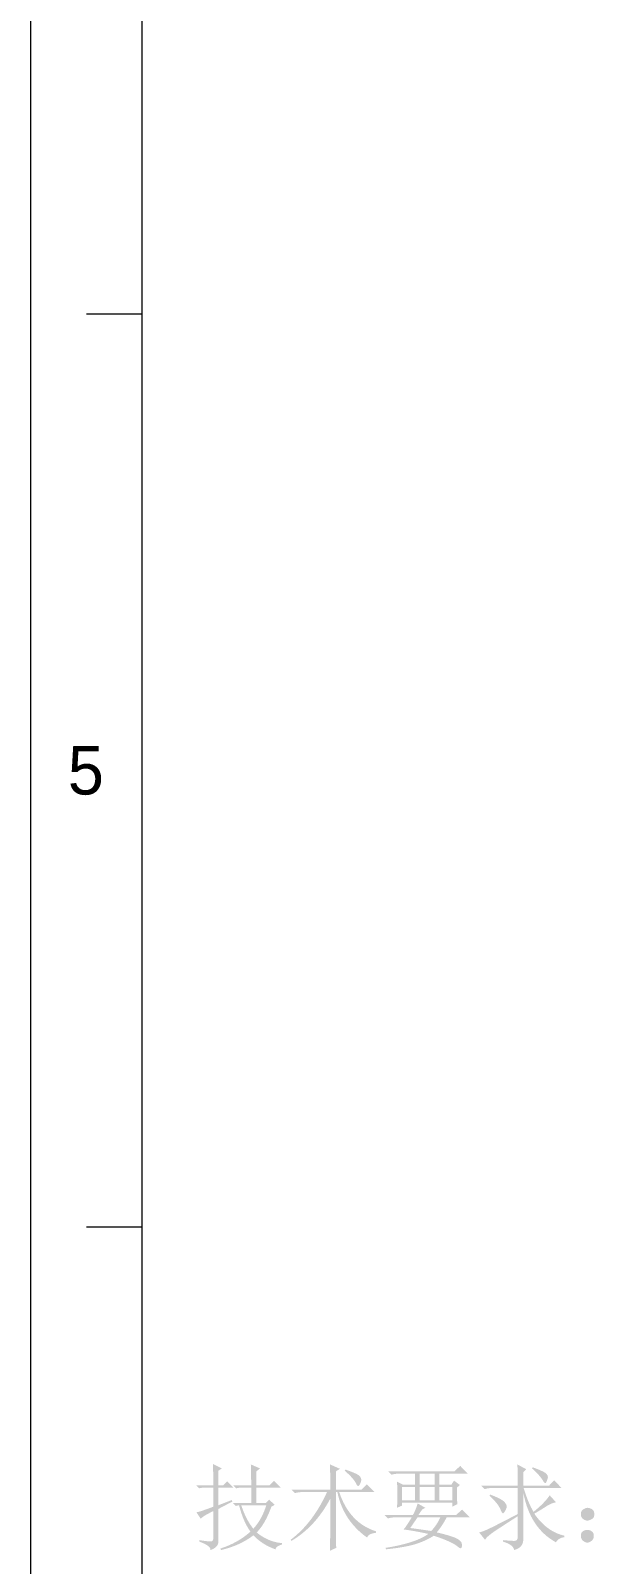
# Model space of a CAD drawing. Header units: millimetres. Extents: x 0 to 2822, y 422 to 2401.
# Drawn here: x 0 to 170.1, y 896.1 to 1358.9 of the extents above; entities that cross this region are included whole.
import ezdxf

# ---------------------------------------------------------------- set-up
doc = ezdxf.new("R2010")
doc.units = ezdxf.units.MM

msp = doc.modelspace()

# ---------------------------------------------------------------- hatches: boundary and pattern name
at = {"true_color": 0x00ffff}
h = msp.add_hatch(color=4, dxfattribs=at)
h.paths.add_polyline_path([(73.626967, 914.008082), (72.628716, 913.453559), (72.390371, 912.812216), (72.146832, 912.191672), (71.898098, 911.591928), (71.644168, 911.012984), (71.385041, 910.45484), (71.120717, 909.917496), (70.851194, 909.400951), (70.576473, 908.905206), (70.296551, 908.430261), (70.011428, 907.976116), (69.721104, 907.54277), (69.425578, 907.130224), (69.124849, 906.738478), (68.818915, 906.367532), (68.507777, 906.017385), (68.191433, 905.688038), (68.587453, 905.362168), (68.999118, 905.050153), (69.426416, 904.752), (69.869332, 904.467716), (70.327855, 904.197308), (70.801971, 903.94078), (71.291668, 903.698141), (71.796932, 903.469397), (72.309098, 903.259721), (72.819514, 903.074287), (73.328185, 902.913103), (73.835119, 902.776175), (74.340322, 902.663508), (74.8438, 902.57511), (75.34556, 902.510987), (75.845608, 902.471146), (75.845608, 902.027417), (75.426098, 901.907918), (75.055157, 901.771016), (74.732779, 901.616725), (74.458957, 901.445059), (74.233686, 901.256028), (74.056958, 901.049648), (73.928767, 900.82593), (73.849107, 900.584887), (72.895754, 900.941969), (71.977076, 901.347614), (71.093073, 901.801809), (70.243745, 902.304541), (69.429092, 902.855797), (68.649114, 903.455565), (67.903811, 904.10383), (67.193182, 904.800582), (66.142809, 904.051896), (65.043873, 903.35862), (63.896387, 902.720767), (62.700364, 902.13835), (61.455817, 901.611381), (60.162758, 901.139875), (58.821202, 900.723843), (57.431159, 900.363299), (57.20902, 900.807027), (58.491706, 901.250827), (59.732793, 901.750044), (60.932281, 902.304697), (62.090169, 902.914805), (63.206457, 903.580388), (64.281146, 904.301465), (65.314236, 905.078055), (66.305725, 905.910178), (65.766557, 906.714315), (65.25864, 907.573952), (64.781962, 908.48909), (64.336509, 909.459729), (63.922268, 910.485868), (63.539228, 911.567507), (63.187374, 912.704647), (62.866693, 913.897287), (61.868442, 913.675148), (60.980986, 914.562604), (66.527314, 914.562604), (66.527314, 919.222027), (63.199627, 919.222027), (61.979237, 918.999887), (61.09178, 919.887344), (66.527314, 919.887344), (66.525583, 920.859715), (66.520389, 921.780062), (66.511734, 922.648396), (66.499615, 923.464731), (66.484035, 924.229079), (66.464992, 924.941454), (66.442487, 925.601868), (66.41652, 926.210334), (69.189684, 924.990495), (68.080639, 924.103038), (68.080639, 919.887344), (72.074193, 919.887344), (73.405378, 921.218529), (75.40188, 919.222027), (68.080639, 919.222027), (68.080639, 914.562604), (70.964597, 914.562604), (71.963399, 915.560855)])
h.paths.add_polyline_path([(63.532561, 913.897287), (63.905176, 912.815647), (64.302041, 911.7895), (64.723167, 910.818841), (65.168568, 909.903664), (65.638258, 909.043961), (66.132248, 908.239726), (66.650552, 907.490952), (67.193182, 906.797634), (67.836244, 907.563661), (68.434243, 908.364369), (68.987181, 909.199765), (69.495057, 910.069855), (69.957871, 910.974646), (70.375623, 911.914144), (70.748314, 912.888356), (71.075942, 913.897287)])
h.paths.add_polyline_path([(49.998573, 911.78944), (50.10949, 911.795938), (50.248144, 911.815434), (50.414536, 911.847928), (50.608665, 911.893422), (50.830531, 911.951915), (51.080135, 912.023408), (51.357476, 912.107903), (51.662554, 912.205401), (51.995369, 912.315901), (52.355922, 912.439406), (52.744213, 912.575915), (53.16024, 912.725429), (53.604005, 912.88795), (54.075507, 913.063478), (54.574747, 913.252014), (55.101724, 913.453559), (55.101724, 919.222027), (52.10642, 919.222027), (50.775235, 918.999887), (49.887778, 919.887344), (55.101724, 919.887344), (55.094713, 921.579023), (55.07375, 923.215306), (55.038937, 924.796191), (54.990378, 926.32168), (57.652748, 924.990495), (56.654497, 924.324627), (56.654497, 919.887344), (58.096476, 919.887344), (59.316867, 921.107734), (61.202574, 919.222027), (56.654497, 919.222027), (56.654497, 913.897287), (60.648052, 915.450061), (60.870192, 915.006332), (56.654497, 912.787691), (56.654497, 902.914874), (56.592125, 902.486864), (56.460409, 902.090015), (56.259357, 901.724327), (55.988974, 901.389799), (55.649267, 901.086433), (55.240242, 900.814227), (54.761907, 900.573182), (54.214267, 900.363299), (54.227232, 900.51628), (54.210728, 900.670127), (54.164758, 900.82484), (54.089322, 900.980418), (53.984421, 901.136862), (53.850055, 901.294172), (53.686225, 901.452347), (53.492933, 901.611388), (53.270179, 901.771294), (53.017963, 901.932066), (52.736287, 902.093703), (52.425152, 902.256206), (52.084557, 902.419575), (51.714505, 902.583809), (51.314995, 902.748909), (50.886029, 902.914874), (50.886029, 903.358602), (51.547255, 903.255428), (52.14435, 903.167899), (52.677315, 903.096002), (53.14615, 903.039724), (53.550854, 902.999053), (53.891427, 902.973975), (54.16787, 902.964477), (54.380183, 902.970547), (54.549189, 902.999101), (54.695702, 903.057079), (54.81971, 903.144499), (54.921201, 903.261382), (55.00016, 903.407746), (55.056576, 903.58361), (55.090435, 903.788995), (55.101724, 904.023919), (55.101724, 912.122374), (54.709881, 911.93121), (54.33885, 911.746118), (53.988633, 911.567098), (53.659228, 911.39415), (53.350636, 911.227274), (53.062856, 911.06647), (52.795889, 910.911737), (52.549735, 910.763077), (52.324393, 910.620489), (52.119864, 910.483973), (51.936148, 910.353529), (51.773245, 910.229156), (51.631154, 910.110856), (51.509876, 909.998628), (51.40941, 909.892471), (51.329758, 909.792387)])
h = msp.add_hatch(color=4, dxfattribs=at)
h.paths.add_polyline_path([(94.738344, 924.324627), (94.959933, 924.657561), (95.650612, 924.413956), (96.280662, 924.182534), (96.850069, 923.963281), (97.358822, 923.756186), (97.806906, 923.561234), (98.194309, 923.378414), (98.521018, 923.207712), (98.787021, 923.049115), (99.007961, 922.892226), (99.199485, 922.726662), (99.361579, 922.55243), (99.49423, 922.369535), (99.597425, 922.177984), (99.671153, 921.977785), (99.715398, 921.768942), (99.73015, 921.551463), (99.70929, 921.312192), (99.646779, 921.03835), (99.542719, 920.729885), (99.397216, 920.386745), (99.315828, 920.217763), (99.237863, 920.071312), (99.163335, 919.947392), (99.092256, 919.846003), (99.02464, 919.767144), (98.960498, 919.710817), (98.899845, 919.677021), (98.842693, 919.665755), (98.757661, 919.681338), (98.669172, 919.728094), (98.577235, 919.806037), (98.481854, 919.91518), (98.383037, 920.055535), (98.28079, 920.227116), (98.175119, 920.429935), (98.066031, 920.664006), (97.819792, 921.060857), (97.525073, 921.475033), (97.18187, 921.906546), (96.790174, 922.35541), (96.34998, 922.821637), (95.861282, 923.30524), (95.324072, 923.806232)])
h.paths.add_polyline_path([(90.411856, 918.556159), (90.410124, 919.379337), (90.404931, 920.240699), (90.396275, 921.140236), (90.384157, 922.077942), (90.368577, 923.053812), (90.349534, 924.067838), (90.327029, 925.120014), (90.301061, 926.210334), (93.296365, 924.879149), (92.075975, 924.103038), (92.075975, 918.556159), (99.73015, 918.556159), (101.394269, 920.220278), (103.723705, 917.890842), (93.074225, 917.890842), (93.481494, 916.752488), (93.92691, 915.666998), (94.410474, 914.634374), (94.932183, 913.654615), (95.492035, 912.72772), (96.09003, 911.853691), (96.726165, 911.032527), (97.400439, 910.264227), (98.11285, 909.548793), (98.863396, 908.886224), (99.652077, 908.276519), (100.47889, 907.71968), (101.343833, 907.215705), (102.246906, 906.764596), (103.188107, 906.366352), (104.167433, 906.020972), (104.167433, 905.577244), (103.640385, 905.50606), (103.168838, 905.403714), (102.752791, 905.270208), (102.392244, 905.105541), (102.087198, 904.909714), (101.837653, 904.682725), (101.643608, 904.424575), (101.505063, 904.135265), (100.624955, 904.786924), (99.787314, 905.466321), (98.992139, 906.173458), (98.239431, 906.908334), (97.529192, 907.670951), (96.861422, 908.461309), (96.236122, 909.279409), (95.653293, 910.125252), (95.112935, 910.998839), (94.61505, 911.900171), (94.159638, 912.829248), (93.746699, 913.786071), (93.376236, 914.770641), (93.048248, 915.782959), (92.762737, 916.823026), (92.519703, 917.890842), (92.075975, 917.890842), (92.076083, 916.97432), (92.076407, 916.082935), (92.076948, 915.216687), (92.077706, 914.375575), (92.078679, 913.5596), (92.07987, 912.76876), (92.081276, 912.003056), (92.082899, 911.262487), (92.084739, 910.547053), (92.086794, 909.856753), (92.089066, 909.191588), (92.091555, 908.551557), (92.09426, 907.93666), (92.097181, 907.346896), (92.100319, 906.782265), (92.103673, 906.242767), (92.107244, 905.728402), (92.111031, 905.239169), (92.115034, 904.775067), (92.119254, 904.336098), (92.12369, 903.922259), (92.128342, 903.533552), (92.133211, 903.169975), (92.138296, 902.831529), (92.143598, 902.518212), (92.149116, 902.230026), (92.154851, 901.966969), (92.160801, 901.729041), (92.166969, 901.516242), (92.173352, 901.328572), (92.179952, 901.16603), (92.186769, 901.028615), (90.301061, 900.141159), (90.314478, 900.878717), (90.327029, 901.649206), (90.338714, 902.452626), (90.349534, 903.288977), (90.359488, 904.158259), (90.368577, 905.060471), (90.3768, 905.995614), (90.384157, 906.963688), (90.390649, 907.964693), (90.396275, 908.998628), (90.401036, 910.065495), (90.404931, 911.165292), (90.407961, 912.29802), (90.410124, 913.463679), (90.411423, 914.662269), (90.411856, 915.893789), (89.832912, 914.842949), (89.233169, 913.825906), (88.612628, 912.842661), (87.97129, 911.893215), (87.309155, 910.977568), (86.626224, 910.095722), (85.922499, 909.247678), (85.197979, 908.433435), (84.452666, 907.652995), (83.686561, 906.906358), (82.899664, 906.193527), (82.091976, 905.5145), (81.263498, 904.86928), (80.414231, 904.257866), (79.544175, 903.68026), (78.653331, 903.136463), (78.431192, 903.469397), (79.267064, 904.123756), (80.083004, 904.811046), (80.879011, 905.531267), (81.655086, 906.284419), (82.41123, 907.070501), (83.147444, 907.889514), (83.863729, 908.741459), (84.560085, 909.626333), (85.236514, 910.544139), (85.893015, 911.494876), (86.529591, 912.478543), (87.146241, 913.495141), (87.742967, 914.54467), (88.319769, 915.62713), (88.876648, 916.742521), (89.413605, 917.890842), (82.424746, 917.890842), (81.717606, 917.869982), (81.038164, 917.807471), (80.386421, 917.703412), (79.762376, 917.557908), (78.764126, 918.556159)])
h = msp.add_hatch(color=4, dxfattribs=at)
h.paths.add_polyline_path([(117.402495, 923.43717), (117.402495, 920.109483), (121.839778, 920.109483), (121.839778, 923.43717)])
h.paths.add_polyline_path([(112.077756, 919.443615), (112.077756, 915.339266), (115.960516, 915.339266), (115.960516, 919.443615)])
h.paths.add_polyline_path([(117.402495, 919.443615), (117.402495, 915.339266), (121.839778, 915.339266), (121.839778, 919.443615)])
h.paths.add_polyline_path([(123.281758, 919.443615), (123.281758, 915.339266), (127.164518, 915.339266), (127.164518, 919.443615)])
h.paths.add_polyline_path([(107.862061, 924.103038), (127.829835, 924.103038), (129.604748, 925.766606), (131.823389, 923.43717), (123.281758, 923.43717), (123.281758, 920.109483), (126.942378, 920.109483), (127.71904, 921.329323), (129.493954, 919.998138), (128.606497, 919.222027), (128.608228, 918.391612), (128.613422, 917.620161), (128.622078, 916.907672), (128.634196, 916.254146), (128.649776, 915.659583), (128.668819, 915.123982), (128.691324, 914.647345), (128.717291, 914.22967), (127.164518, 913.453559), (127.164518, 914.673398), (112.077756, 914.673398), (112.077756, 913.785942), (110.524431, 913.120625), (110.57299, 914.163981), (110.607802, 915.186511), (110.628766, 916.188267), (110.635777, 917.169301), (110.607802, 919.096763), (110.524431, 920.99694), (112.299344, 920.109483), (115.960516, 920.109483), (115.960516, 923.43717), (111.190299, 923.43717), (110.628585, 923.41631), (110.053073, 923.353799), (109.463815, 923.24974), (108.860863, 923.104236)])
h.paths.add_polyline_path([(116.736627, 910.236115), (116.532119, 909.943135), (116.306791, 909.618987), (116.060651, 909.263665), (115.793705, 908.877163), (115.505958, 908.459474), (115.197419, 908.010592), (114.868093, 907.530511), (114.517986, 907.019223), (115.150712, 906.932459), (115.8285, 906.838778), (116.55135, 906.738184), (117.319262, 906.630685), (118.132235, 906.516288), (118.990271, 906.394998), (119.893368, 906.266822), (120.841527, 906.131766), (121.224527, 906.535566), (121.59714, 906.970578), (121.959366, 907.436803), (122.311205, 907.93424), (122.652657, 908.46289), (122.983722, 909.022753), (123.3044, 909.613828), (123.614692, 910.236115)])
h.paths.add_polyline_path([(116.736627, 914.45181), (119.066614, 913.120625), (118.179158, 912.676897), (117.894524, 912.274535), (117.596248, 911.84463), (117.284329, 911.38713), (116.958767, 910.901983), (128.273563, 910.901983), (130.159822, 912.566102), (132.489258, 910.236115), (125.500399, 910.236115), (125.186622, 909.631138), (124.855494, 909.036593), (124.507029, 908.452474), (124.14124, 907.878774), (123.758139, 907.315487), (123.357739, 906.762606), (122.940054, 906.220126), (122.505095, 905.688038), (123.035224, 905.56406), (123.544127, 905.441825), (124.031804, 905.321332), (124.498255, 905.202581), (124.94348, 905.085571), (125.367479, 904.970301), (125.770251, 904.85677), (126.151798, 904.744978), (126.512118, 904.634923), (126.851212, 904.526605), (127.169081, 904.420023), (127.465723, 904.315176), (127.741139, 904.212064), (127.995329, 904.110685), (128.228292, 904.011039), (128.44003, 903.913125), (128.817812, 903.713675), (129.147076, 903.503916), (129.427828, 903.283822), (129.660076, 903.053367), (129.843826, 902.812525), (129.979083, 902.561269), (130.065856, 902.299576), (130.104149, 902.027417), (130.110196, 901.767356), (130.100644, 901.541969), (130.075498, 901.351257), (130.034765, 901.19522), (129.978451, 901.073858), (129.906564, 900.987171), (129.819109, 900.935159), (129.716093, 900.917821), (129.625866, 900.928233), (129.52179, 900.959464), (129.403864, 901.011507), (129.27209, 901.084357), (129.126465, 901.178007), (128.966992, 901.292449), (128.793669, 901.427679), (128.606497, 901.583689), (128.384153, 901.751819), (128.133217, 901.923411), (127.853691, 902.098468), (127.545571, 902.276989), (127.208859, 902.458976), (126.843552, 902.644429), (126.449651, 902.833349), (126.027154, 903.025737), (125.576061, 903.221594), (125.09637, 903.420921), (124.588081, 903.623718), (124.051194, 903.829986), (123.485706, 904.039726), (122.891619, 904.252939), (122.26893, 904.469626), (121.617639, 904.689787), (121.101984, 904.361331), (120.553406, 904.041549), (119.971896, 903.730437), (119.357449, 903.427987), (118.710059, 903.134192), (118.029718, 902.849047), (117.316421, 902.572545), (116.57016, 902.304679), (116.176011, 902.174519), (115.756307, 902.047382), (115.311047, 901.923268), (114.840231, 901.802177), (114.343858, 901.684109), (113.821927, 901.569065), (113.274437, 901.457043), (112.701387, 901.348045), (112.102777, 901.242069), (111.478605, 901.139117), (110.828872, 901.039188), (110.153575, 900.942281), (109.452715, 900.848398), (108.72629, 900.757538), (107.974301, 900.669701), (107.196744, 900.584887), (107.08595, 901.028615), (108.202142, 901.21416), (109.276746, 901.410092), (110.309761, 901.616413), (111.301188, 901.833123), (112.251025, 902.060223), (113.159271, 902.297714), (114.025926, 902.545597), (114.850989, 902.803873), (115.634458, 903.072542), (116.376334, 903.351606), (117.076615, 903.641064), (117.7353, 903.940918), (118.352389, 904.251169), (118.927881, 904.571817), (119.461775, 904.902864), (119.954071, 905.24431), (118.964339, 905.45918), (117.991925, 905.660202), (117.036836, 905.847374), (116.099078, 906.020697), (115.178657, 906.18017), (114.27558, 906.325794), (113.389854, 906.457569), (112.521484, 906.575495), (112.729455, 906.82677), (112.965169, 907.137002), (113.228621, 907.506184), (113.519804, 907.934309), (113.838711, 908.421372), (114.185336, 908.967364), (114.559673, 909.572281), (114.961714, 910.236115), (109.859114, 910.236115), (109.394423, 910.215341), (108.888286, 910.15302), (108.340602, 910.04915), (107.751267, 909.903733), (106.753016, 910.901983), (115.294648, 910.901983), (115.759013, 911.789259), (116.154131, 912.67669), (116.480002, 913.564224)])
h = msp.add_hatch(color=4, dxfattribs=at)
h.paths.add_polyline_path([(151.492788, 925.322878), (152.081124, 925.10524), (152.626155, 924.896323), (153.127882, 924.696113), (153.586303, 924.504598), (154.00142, 924.321765), (154.373232, 924.1476), (154.701739, 923.982092), (154.986941, 923.825226), (155.233849, 923.668361), (155.447878, 923.502859), (155.629015, 923.328715), (155.777246, 923.145922), (155.89256, 922.954472), (155.974943, 922.754361), (156.024382, 922.54558), (156.040865, 922.328125), (156.02351, 922.182294), (155.971481, 921.967217), (155.884828, 921.682893), (155.763604, 921.329323), (155.695029, 921.147369), (155.628212, 920.989697), (155.563151, 920.856299), (155.499847, 920.747171), (155.438301, 920.662304), (155.378511, 920.601693), (155.320478, 920.565331), (155.264203, 920.553212), (155.17917, 920.567063), (155.090682, 920.608626), (154.998744, 920.677913), (154.903363, 920.774938), (154.804546, 920.899713), (154.702299, 921.052251), (154.596628, 921.232565), (154.48754, 921.440668), (154.243032, 921.811552), (153.953508, 922.203223), (153.61896, 922.615694), (153.239382, 923.048977), (152.814769, 923.503086), (152.345113, 923.978033), (151.830408, 924.473832), (151.270648, 924.990495)])
h.paths.add_polyline_path([(146.833365, 926.210334), (149.495735, 924.768355), (148.608278, 923.880898), (148.608278, 919.776549), (156.373799, 919.776549), (157.926573, 921.440668), (160.145214, 919.110681), (148.719073, 919.110681), (149.081322, 917.978837), (149.447073, 916.912874), (149.816312, 915.912785), (150.189026, 914.978565), (150.565202, 914.110206), (150.944828, 913.307702), (151.327891, 912.571047), (151.714376, 911.900234), (152.494224, 912.536373), (153.225593, 913.169011), (153.908477, 913.798161), (154.542869, 914.423836), (155.128762, 915.046048), (155.666151, 915.664811), (156.155028, 916.280137), (156.595388, 916.89204), (158.481095, 914.784744), (157.864061, 914.638913), (157.233282, 914.423836), (156.588653, 914.139512), (155.930071, 913.785942), (155.576475, 913.553577), (155.181279, 913.300476), (154.744484, 913.026628), (154.26609, 912.732018), (153.746096, 912.416635), (153.184502, 912.080464), (152.581309, 911.723494), (151.936516, 911.345712), (152.41398, 910.682735), (152.903588, 910.05269), (153.405338, 909.455575), (153.919229, 908.891391), (154.445261, 908.360138), (154.983433, 907.861816), (155.533744, 907.396424), (156.096193, 906.963964), (156.67078, 906.564434), (157.257504, 906.197835), (157.856363, 905.864166), (158.467358, 905.563429), (159.090487, 905.295622), (159.725749, 905.060747), (160.373144, 904.858801), (161.032671, 904.689787), (161.032671, 904.246059), (160.580243, 904.173142), (160.165954, 904.065596), (159.789801, 903.923414), (159.451785, 903.746589), (159.151907, 903.535115), (158.890166, 903.288986), (158.666562, 903.008194), (158.481095, 902.692734), (157.519526, 903.258617), (156.603896, 903.874779), (155.734205, 904.541219), (154.910452, 905.257935), (154.132636, 906.024926), (153.400756, 906.84219), (152.714812, 907.709726), (152.074802, 908.627531), (151.480727, 909.595605), (150.932584, 910.613945), (150.430374, 911.682551), (149.974095, 912.80142), (149.563747, 913.97055), (149.199329, 915.189941), (148.880839, 916.45959), (148.608278, 917.779496), (148.608278, 903.802331), (148.610429, 903.476905), (148.589184, 903.166217), (148.544542, 902.870268), (148.476503, 902.589054), (148.385068, 902.322575), (148.270237, 902.070828), (148.132009, 901.833812), (147.970384, 901.611526), (147.785363, 901.403967), (147.576946, 901.211134), (147.345132, 901.033026), (147.089921, 900.869641), (146.811314, 900.720978), (146.509311, 900.587034), (146.183911, 900.467808), (145.835114, 900.363299), (145.809128, 900.555231), (145.758867, 900.742836), (145.684332, 900.926113), (145.585526, 901.105062), (145.462447, 901.279683), (145.315098, 901.449976), (145.143478, 901.615942), (144.947589, 901.777579), (144.727431, 901.934889), (144.483006, 902.08787), (144.214313, 902.236524), (143.921355, 902.38085), (143.604131, 902.520848), (143.262643, 902.656518), (142.896891, 902.78786), (142.506876, 902.914874), (142.506876, 903.358602), (143.093662, 903.306486), (143.633629, 903.261339), (144.126778, 903.223155), (144.573107, 903.191929), (144.972617, 903.167653), (145.325309, 903.150321), (145.631182, 903.139926), (145.890236, 903.136463), (146.112907, 903.152069), (146.309624, 903.198888), (146.480374, 903.276919), (146.625144, 903.386163), (146.74392, 903.52662), (146.83669, 903.698289), (146.90344, 903.90117), (146.944159, 904.135265), (146.944159, 910.569049), (145.891253, 909.893072), (144.895508, 909.251731), (143.956929, 908.645039), (143.075524, 908.073009), (142.251299, 907.535654), (141.48426, 907.032986), (140.774414, 906.565019), (140.121768, 906.131766), (139.528058, 905.726081), (138.995024, 905.34122), (138.52267, 904.977186), (138.111003, 904.633977), (137.760031, 904.311593), (137.469759, 904.010035), (137.240194, 903.729303), (137.071343, 903.469397), (135.296429, 905.688038), (135.62752, 905.762528), (136.010598, 905.875193), (136.445662, 906.026021), (136.932712, 906.215), (137.471749, 906.442116), (138.062772, 906.707356), (138.705782, 907.010707), (139.400778, 907.352157), (140.149517, 907.728258), (140.95375, 908.135572), (141.81347, 908.574098), (142.728672, 909.043837), (143.699348, 909.544788), (144.725492, 910.076952), (145.807098, 910.640328), (146.944159, 911.234917), (146.944159, 919.110681), (139.622918, 919.110681), (138.915778, 919.089907), (138.236336, 919.027586), (137.584593, 918.923716), (136.960548, 918.778299), (135.962297, 919.776549), (146.944159, 919.776549), (146.943727, 920.360661), (146.942428, 920.92051), (146.940264, 921.456094), (146.937235, 921.967415), (146.93334, 922.45447), (146.928579, 922.917259), (146.922953, 923.355781), (146.916461, 923.770035), (146.909103, 924.160021), (146.90088, 924.525737), (146.891792, 924.867184), (146.881838, 925.184359), (146.871018, 925.477262), (146.859333, 925.745893), (146.846782, 925.990251)])
h.paths.add_polyline_path([(138.624667, 917.11418), (139.392372, 916.81513), (140.087317, 916.528186), (140.709501, 916.25336), (141.258925, 915.990665), (141.735588, 915.740114), (142.139491, 915.50172), (142.470634, 915.275496), (142.729016, 915.061454), (142.936961, 914.854363), (143.117201, 914.64899), (143.269729, 914.445348), (143.39454, 914.24345), (143.491626, 914.04331), (143.560981, 913.844939), (143.602599, 913.648351), (143.616473, 913.453559), (143.588688, 913.210783), (143.505403, 912.926459), (143.366721, 912.600588), (143.172744, 912.233168), (143.065207, 912.051033), (142.9646, 911.893224), (142.870931, 911.759728), (142.784207, 911.650534), (142.704432, 911.565627), (142.631615, 911.504996), (142.565761, 911.468626), (142.506876, 911.456506), (142.422026, 911.475575), (142.333674, 911.53278), (142.241834, 911.628123), (142.146519, 911.761604), (142.047742, 911.933221), (141.945515, 912.142976), (141.839852, 912.390868), (141.730765, 912.676897), (141.508761, 913.129169), (141.231347, 913.598804), (140.89851, 914.085803), (140.510237, 914.590165), (140.066515, 915.11189), (139.567331, 915.650979), (139.012673, 916.20743), (138.402527, 916.781246)])
h = msp.add_hatch(color=4, dxfattribs=at)
h.paths.add_polyline_path([(169.275376, 906.020972), (169.430509, 905.900438), (169.563111, 905.760842), (169.673182, 905.60219), (169.760721, 905.424488), (169.82573, 905.227744), (169.868208, 905.011964), (169.888155, 904.777154), (169.885572, 904.52332), (169.860457, 904.269306), (169.812811, 904.034366), (169.742635, 903.818509), (169.649927, 903.621739), (169.534689, 903.444063), (169.396919, 903.285489), (169.236619, 903.146022), (169.053788, 903.025668), (168.693069, 902.831692), (168.388058, 902.69301), (168.13865, 902.609725), (167.944743, 902.58194), (167.750439, 902.609725), (167.500739, 902.69301), (167.195641, 902.831692), (166.835146, 903.025668), (166.652133, 903.146875), (166.491696, 903.288908), (166.353829, 903.451766), (166.238525, 903.63545), (166.145777, 903.83996), (166.07558, 904.065295), (166.027927, 904.311455), (166.002811, 904.578442), (166.001105, 904.844552), (166.02368, 905.088092), (166.07053, 905.309075), (166.141649, 905.507515), (166.237029, 905.683424), (166.356666, 905.836815), (166.500551, 905.9677), (166.668679, 906.076094), (167.018753, 906.246109), (167.348052, 906.367549), (167.656681, 906.440413), (167.944743, 906.4647), (168.27722, 906.436916), (168.609853, 906.353631), (168.942589, 906.214948)])
h.paths.add_polyline_path([(169.275376, 912.732018), (169.457354, 912.622748), (169.615089, 912.489242), (169.748574, 912.3315), (169.857804, 912.149521), (169.942772, 911.943307), (170.003471, 911.712856), (170.039896, 911.458168), (170.052039, 911.179245), (170.038165, 910.900139), (169.996547, 910.645315), (169.927192, 910.414766), (169.830106, 910.208486), (169.705295, 910.026467), (169.552767, 909.868705), (169.372527, 909.735191), (169.164582, 909.62592), (168.951285, 909.534864), (168.755391, 909.455991), (168.576885, 909.389287), (168.415756, 909.334741), (168.27199, 909.292338), (168.145575, 909.262066), (168.036496, 909.243913), (167.944743, 909.237865), (167.656681, 909.268991), (167.348052, 909.362439), (167.018753, 909.518313), (166.668679, 909.736714), (166.500551, 909.870221), (166.356666, 910.021047), (166.237029, 910.189196), (166.141649, 910.374677), (166.07053, 910.577495), (166.02368, 910.797657), (166.001105, 911.03517), (166.002811, 911.290039), (166.027927, 911.542995), (166.07558, 911.775177), (166.145777, 911.986586), (166.238525, 912.17722), (166.353829, 912.34708), (166.491696, 912.496167), (166.652133, 912.62448), (166.835146, 912.732018), (167.202566, 912.902034), (167.528437, 913.023473), (167.812761, 913.096337), (168.055537, 913.120625), (168.297994, 913.096337), (168.582154, 913.023473), (168.907966, 912.902034)])

# ---------------------------------------------------------------- linework, layer by layer
at = {"color": 5, "lineweight": 0, "true_color": 0x0000ff}
for points in [[(0, 421.664201), (0, 2400.558092)], [(33.597956, 455.261804), (33.597956, 2366.960348)], [(33.597956, 1273.359644), (16.799031, 1273.359644)], [(33.597956, 997.857098), (16.799031, 997.857098)]]:
    msp.add_lwpolyline(points, dxfattribs=at)

# ---------------------------------------------------------------- texts
at = {"color": 5, "true_color": 0x0000ff, "insert": (11.202599, 1143.020974), "char_height": 14.636585, "attachment_point": 1}
msp.add_mtext('{\\fMicrosoftYaHei|b0|i0|c0;5}', dxfattribs=at)

doc.saveas('drawing.dxf')
